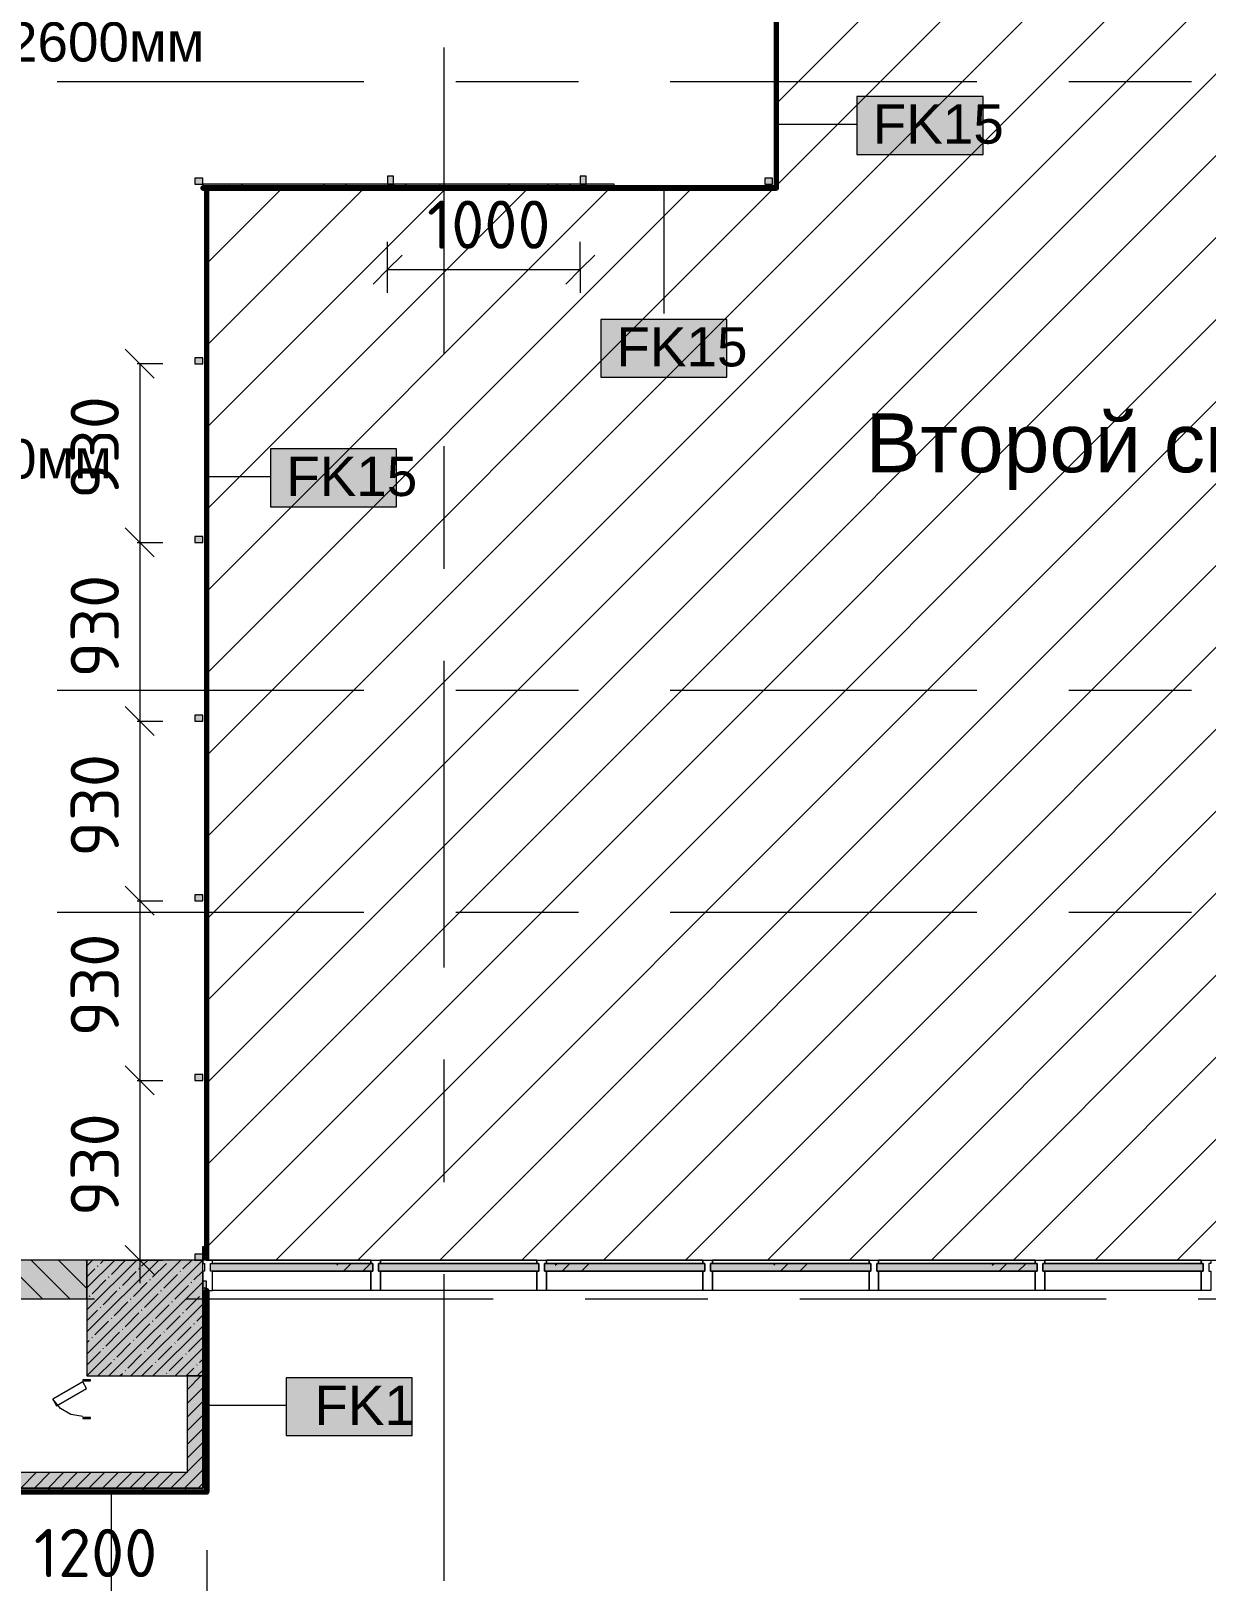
# Model space of a CAD drawing. Header units: millimetres. Extents: x -3817 to 677485, y -22715 to 103890.
# Drawn here: x 333164 to 339248, y 15458 to 23481 of the extents above; entities that cross this region are included whole.
import ezdxf

# ---------------------------------------------------------------- set-up
doc = ezdxf.new("R2010")
doc.units = ezdxf.units.MM
doc.layers.add('PDF _Геометрия', color=7, linetype='Continuous', true_color=0x1d1d1d)
doc.layers.add('PDF _Сплошная заливка', color=7, linetype='Continuous', true_color=0xffffff)
doc.layers.add('PDF _Текст', color=7, linetype='Continuous')
doc.styles.add('PDF GOST-Common', font='arial.ttf')
doc.styles.add('PDF ISOCPEUR', font='isocpeur.ttf')

msp = doc.modelspace()

# ---------------------------------------------------------------- hatches: boundary and pattern name
at = {"layer": 'PDF _Сплошная заливка', "true_color": 0xe2eaf3, "transparency": 33554559}
h = msp.add_hatch(color=254, dxfattribs=at)
h.paths.add_polyline_path([(334052.9, 17119), (334052.9, 17149), (334012.9, 17149), (334012.9, 17119)], flags=0)
h.paths.add_polyline_path([(334052.9, 18049), (334052.9, 18079), (334012.9, 18079), (334012.9, 18049)], flags=0)
h.paths.add_polyline_path([(334052.9, 18979), (334052.9, 19009), (334012.9, 19009), (334012.9, 18979)], flags=0)
h.paths.add_polyline_path([(334052.9, 19909), (334052.9, 19939), (334012.9, 19939), (334012.9, 19909)], flags=0)
h.paths.add_polyline_path([(334052.9, 20834), (334052.9, 20864), (334012.9, 20864), (334012.9, 20834)], flags=0)
h.paths.add_polyline_path([(334052.9, 21759), (334052.9, 21789), (334012.9, 21789), (334012.9, 21759)], flags=0)
h.paths.add_polyline_path([(336962.9, 22689), (337002.9, 22689), (337002.9, 22719), (336962.9, 22719)], flags=0)
h.paths.add_polyline_path([(335040.1, 22689), (335040.1, 22729), (335010.1, 22729), (335010.1, 22689)], flags=0)
h.paths.add_polyline_path([(336007.6, 22689), (336037.6, 22689), (336037.6, 22729), (336007.6, 22729)], flags=0)
h.paths.add_polyline_path([(334012.9, 22689), (334052.9, 22689), (334052.9, 22719), (334012.9, 22719)], flags=0)
h.paths.add_polyline_path([(336962.9, 23568), (337002.9, 23568), (337002.9, 23598), (336962.9, 23598)], flags=0)
h.paths.add_polyline_path([(337002.9, 24458), (337002.9, 24488), (336962.9, 24488), (336962.9, 24458)], flags=0)
h.paths.add_polyline_path([(337002.9, 25348), (337002.9, 25378), (336962.9, 25378), (336962.9, 25348)], flags=0)
h.paths.add_polyline_path([(337002.9, 26203), (337002.9, 26233), (336962.9, 26233), (336962.9, 26203)], flags=0)
h.paths.add_polyline_path([(336962.9, 26238), (337002.9, 26238), (337002.9, 26268), (336962.9, 26268)], flags=0)
h.paths.add_polyline_path([(336962.9, 27108), (337002.9, 27108), (337002.9, 27138), (336962.9, 27138)], flags=0)
h.paths.add_polyline_path([(336381.9, 27629), (336381.9, 27669), (336351.9, 27669), (336351.9, 27629)], flags=0)
h.paths.add_polyline_path([(335374.4, 27629), (335404.4, 27629), (335404.4, 27669), (335374.4, 27669), (335374.4, 27640.7)], flags=0)
h.paths.add_polyline_path([(334369.4, 27629), (334399.4, 27629), (334399.4, 27669), (334369.4, 27669), (334369.4, 27640.7)], flags=0)
h.paths.add_polyline_path([(332359.4, 27629), (332389.4, 27629), (332389.4, 27669), (332359.4, 27669), (332359.4, 27640.7)], flags=0)
h.paths.add_polyline_path([(333364.4, 27629), (333394.4, 27629), (333394.4, 27669), (333364.4, 27669), (333364.4, 27640.7)], flags=0)
h.paths.add_polyline_path([(331382.9, 27629), (331382.9, 27669), (331352.9, 27669), (331352.9, 27629)], flags=0)
at = {"layer": 'PDF _Сплошная заливка', "transparency": 33554559}
for points in [[(336182.9, 22669), (336182.9, 22689), (334052.9, 22689), (334052.9, 22669), (336037.6, 22669)], [(334062.9, 17119), (334072.9, 17119), (334072.9, 17189), (334052.9, 17189), (334052.9, 17119)], [(334052.9, 15939), (334072.9, 15939), (334072.9, 17009), (334052.9, 17009), (334052.9, 16342.1)]]:
    msp.add_hatch(color=256, dxfattribs=at).paths.add_polyline_path(points)

# ---------------------------------------------------------------- linework, layer by layer
at = {"layer": 'PDF _Геометрия', "color": 8, "lineweight": 9, "true_color": 0x808080}
for points in [[(331952.9, 29069), (331952.9, 28419), (331352.9, 28419), (331352.9, 27689), (337022.9, 27689), (337022.9, 22669), (334072.9, 22669), (334072.9, 17119), (341003.1, 17119), (341003.1, 29069)], [(334012.9, 22719), (334012.9, 22689), (334052.9, 22689), (334052.9, 22719)], [(335040.1, 22729), (335010.1, 22729), (335010.1, 22689), (335040.1, 22689)], [(336037.6, 22729), (336007.6, 22729), (336007.6, 22689), (336037.6, 22689)], [(336962.9, 22719), (336962.9, 22689), (337002.9, 22689), (337002.9, 22719)], [(334012.9, 21789), (334012.9, 21759), (334052.9, 21759), (334052.9, 21789)], [(334012.9, 20864), (334012.9, 20834), (334052.9, 20834), (334052.9, 20864)], [(334012.9, 19939), (334012.9, 19909), (334052.9, 19909), (334052.9, 19939)], [(334012.9, 19009), (334012.9, 18979), (334052.9, 18979), (334052.9, 19009)], [(334012.9, 18079), (334012.9, 18049), (334052.9, 18049), (334052.9, 18079)], [(334012.9, 17149), (334012.9, 17119), (334052.9, 17119), (334052.9, 17149)]]:
    msp.add_lwpolyline(points, close=True, dxfattribs=at)
at = {"layer": 'PDF _Геометрия', "color": 33, "lineweight": 70, "true_color": 0xd7a38a}
for points in [[(337022.9, 24139), (337022.9, 22669), (336182.9, 22669), (336182.9, 22668), (337023.9, 22668), (337023.9, 22669), (337023.9, 26218), (337023.9, 27690), (337022.9, 27690), (336402.9, 27690)], [(334073.9, 17189), (334073.9, 22668), (336193.4, 22668), (336193.4, 22669), (334053.4, 22669), (334053.4, 22668), (334072.9, 22668), (334072.9, 17189)]]:
    msp.add_lwpolyline(points, dxfattribs=at)
at = {"layer": 'PDF _Геометрия', "color": 9, "lineweight": 9, "true_color": 0xc0c0c0}
for points in [[(337022.9, 23104.1), (341003.1, 27084.4)], [(337022.9, 22679.9), (341003.1, 26660.1)], [(334072.9, 19305.6), (341003.1, 26235.9)], [(334072.9, 18881.3), (341003.1, 25811.6)], [(334072.9, 18457.1), (341003.1, 25387.3)], [(334072.9, 18032.8), (341003.1, 24963.1)], [(334072.9, 17608.5), (341003.1, 24538.8)], [(334072.9, 17184.3), (341003.1, 24114.5)], [(334431.9, 17119), (341003.1, 23690.3)], [(334856.1, 17119), (341003.1, 23266)], [(335280.4, 17119), (341003.1, 22841.7)], [(334072.9, 22275.5), (334466.4, 22669)], [(334072.9, 21851.2), (334890.7, 22669)], [(334072.9, 21426.9), (335315, 22669)], [(334072.9, 21002.7), (335739.2, 22669)], [(334072.9, 20578.4), (336163.5, 22669)], [(334072.9, 20154.1), (336587.8, 22669)], [(334072.9, 19729.9), (337012, 22669)], [(335704.7, 17119), (341003.1, 22417.5)], [(336128.9, 17119), (341003.1, 21993.2)], [(336553.2, 17119), (341003.1, 21569)], [(336977.5, 17119), (341003.1, 21144.7)], [(337401.7, 17119), (341003.1, 20720.4)], [(337826, 17119), (341003.1, 20296.2)], [(338250.3, 17119), (341003.1, 19871.9)], [(338674.5, 17119), (341003.1, 19447.6)], [(339098.8, 17119), (341003.1, 19023.4)], [(334052.9, 17149), (334052.9, 17189), (334072.9, 17189), (334072.9, 17119)], [(332872.4, 15919), (334072.9, 15919), (334072.9, 15939), (334072.9, 17009), (334052.9, 17009), (334052.9, 15939), (331552.9, 15939), (334052.9, 15939), (334052.9, 16019), (334052.9, 16519), (333972.9, 16519), (333972.9, 16019), (331552.9, 16019), (331552.9, 16519), (331352.9, 16519), (331352.9, 12819)]]:
    msp.add_lwpolyline(points, dxfattribs=at)
at = {"layer": 'PDF _Геометрия', "color": 253, "lineweight": 9, "true_color": 0xaaaaaa}
for points in [[(335302.9, 21808.7), (335302.9, 23396.2)], [(333299.1, 23219), (334886.6, 23219)], [(335362.9, 23219), (335997.9, 23219)], [(336474.1, 23219), (338061.6, 23219)], [(338537.9, 23219), (339172.9, 23219)], [(335302.9, 20697.4), (335302.9, 21332.4)], [(335302.9, 18633.7), (335302.9, 20221.2)], [(333299.1, 20069), (334886.6, 20069)], [(335362.9, 20069), (335997.9, 20069)], [(336474.1, 20069), (338061.6, 20069)], [(338537.9, 20069), (339172.9, 20069)], [(333299.1, 18919), (334886.6, 18919)], [(335362.9, 18919), (335997.9, 18919)], [(336474.1, 18919), (338061.6, 18919)], [(338537.9, 18919), (339172.9, 18919)], [(335302.9, 17522.4), (335302.9, 18157.4)], [(335302.9, 15458.7), (335302.9, 17046.2)], [(332857.9, 16919), (333492.9, 16919)], [(333969.1, 16919), (335556.6, 16919)], [(336032.9, 16919), (336667.9, 16919)], [(337144.1, 16919), (338731.6, 16919)], [(339207.9, 16919), (339842.9, 16919)], [(333431.9, 16309), (333370.3, 16319.9), (333316.2, 16351.1), (333276, 16399)]]:
    msp.add_lwpolyline(points, dxfattribs=at)
at = {"layer": 'PDF _Геометрия', "color": 7, "lineweight": 9}
for points in [[(338093.8, 23141.3), (337440.7, 23141.3), (337440.7, 22841.3), (338093.8, 22841.3)], [(336766.7, 21988.3), (336113.5, 21988.3), (336113.5, 21688.3), (336766.7, 21688.3)], [(335056.8, 21317.4), (334403.7, 21317.4), (334403.7, 21017.4), (335056.8, 21017.4)], [(334052.9, 17119), (333452.9, 17119), (333452.9, 16519), (334052.9, 16519)], [(334102.9, 17119), (334922.9, 17119), (334922.9, 17102), (334102.9, 17102)], [(334972.9, 17119), (335782.9, 17119), (335782.9, 17102), (334972.9, 17102)], [(335832.9, 17119), (336642.9, 17119), (336642.9, 17102), (335832.9, 17102)], [(336692.9, 17119), (337502.9, 17119), (337502.9, 17102), (336692.9, 17102)], [(337552.9, 17119), (338362.9, 17119), (338362.9, 17102), (337552.9, 17102)], [(338412.9, 17119), (339222.9, 17119), (339222.9, 17102), (338412.9, 17102)], [(334102.9, 17062), (334922.9, 17062), (334922.9, 16962), (334102.9, 16962)], [(334972.9, 17062), (335782.9, 17062), (335782.9, 16962), (334972.9, 16962)], [(335832.9, 17062), (336642.9, 17062), (336642.9, 16962), (335832.9, 16962)], [(336692.9, 17062), (337502.9, 17062), (337502.9, 16962), (336692.9, 16962)], [(337552.9, 17062), (338362.9, 17062), (338362.9, 16962), (337552.9, 16962)], [(338412.9, 17062), (339222.9, 17062), (339222.9, 16962), (338412.9, 16962)], [(335137.5, 16510.2), (334484.3, 16510.2), (334484.3, 16210.2), (335137.5, 16210.2)]]:
    msp.add_lwpolyline(points, close=True, dxfattribs=at)
for points in [[(337023.4, 22999.4), (337440.7, 22999.4)], [(336440.1, 22668.5), (336440.1, 22018.4)], [(335010.1, 22245.8), (335010.1, 22389)], [(336007.6, 22245.8), (336007.6, 22389)], [(335010.1, 22125.8), (335010.1, 22245.8), (336007.6, 22245.8), (336007.6, 22125.8)], [(333726.8, 21759), (333712.9, 21759)], [(333846.8, 21759), (333726.8, 21759), (333726.8, 20834), (333726.8, 19909), (333726.8, 18979), (333726.8, 18049), (333726.8, 16999)], [(334073.4, 21175.5), (334403.7, 21175.5)], [(333712.9, 20834), (333726.8, 20834), (333846.8, 20834)], [(333712.9, 19909), (333726.8, 19909), (333846.8, 19909)], [(333712.9, 18979), (333726.8, 18979), (333846.8, 18979)], [(333712.9, 18049), (333726.8, 18049), (333846.8, 18049)], [(333532.8, 17119), (333726.8, 17119), (333846.8, 17119)], [(334922.9, 17119), (334102.9, 17119)], [(334746.8, 17092.5), (334756.3, 17102)], [(334782, 17062), (334822, 17102)], [(334882, 17062), (334922, 17102)], [(335782.9, 17119), (334972.9, 17119)], [(336642.9, 17119), (335832.9, 17119)], [(335878.2, 17092.5), (335887.7, 17102)], [(335913.4, 17062), (335953.4, 17102)], [(336013.4, 17062), (336053.4, 17102)], [(337502.9, 17119), (336692.9, 17119)], [(337009.5, 17092.5), (337019, 17102)], [(337044.7, 17062), (337084.7, 17102)], [(337144.7, 17062), (337184.7, 17102)], [(338362.9, 17119), (337552.9, 17119)], [(338140.9, 17092.5), (338150.4, 17102)], [(338176.1, 17062), (338216.1, 17102)], [(338276.1, 17062), (338316.1, 17102)], [(339222.9, 17119), (338412.9, 17119)], [(334922.9, 16962), (334102.9, 16962)], [(335782.9, 16962), (334972.9, 16962)], [(336642.9, 16962), (335832.9, 16962)], [(337502.9, 16962), (336692.9, 16962)], [(338362.9, 16962), (337552.9, 16962)], [(339222.9, 16962), (338412.9, 16962)], [(334073.4, 16368.3), (334484.3, 16368.3)], [(333578.8, 15918.5), (333578.8, 15222.3)], [(334073.9, 15618), (334073.9, 15370), (334073.9, 15250)]]:
    msp.add_lwpolyline(points, dxfattribs=at)
at = {"layer": 'PDF _Геометрия', "color": 9, "lineweight": 9, "true_color": 0xc0c0c0}
for points in [[(336182.9, 22669), (336182.9, 22689), (334052.9, 22689), (334052.9, 22669)], [(331952.9, 16919), (333452.9, 16919), (333452.9, 17119), (331952.9, 17119)]]:
    msp.add_lwpolyline(points, close=True, dxfattribs=at)
at = {"layer": 'PDF _Геометрия', "color": 253, "lineweight": 9, "true_color": 0x9b9b9b}
for points in [[(334059.5, 22675.9), (334069.5, 22675.9)], [(334152.7, 22671.4), (334151.4, 22669)], [(334161.7, 22669), (334159.8, 22672.2)], [(334194.4, 22682.5), (334189.3, 22673.8)], [(334242.3, 22675.9), (334252.4, 22675.9)], [(334259.3, 22682.8), (334255.7, 22689)], [(334262.4, 22678.4), (334257.4, 22669.7)], [(334333.8, 22675.9), (334343.8, 22675.9)], [(334337.6, 22669), (334337.5, 22669.2)], [(334394.7, 22675.9), (334404.8, 22675.9)], [(334409.3, 22689), (334408.7, 22688)], [(334508.1, 22677.3), (334503.3, 22669)], [(334547.1, 22675.9), (334557.2, 22675.9)], [(334573, 22688), (334572.5, 22689)], [(334576.2, 22673.3), (334573.7, 22669)], [(334638.6, 22675.9), (334648.6, 22675.9)], [(334682.7, 22680.9), (334678.1, 22689)], [(334724.3, 22669.8), (334719.3, 22678.5)], [(334730, 22675.9), (334740.1, 22675.9)], [(334795.5, 22687.4), (334790.5, 22678.7)], [(334912.9, 22675.9), (334923, 22675.9)], [(334996.5, 22686.1), (334994.8, 22689)], [(334999.6, 22675.2), (334996.1, 22669)], [(335004.3, 22675.9), (335014.4, 22675.9)], [(335038.1, 22675), (335033.1, 22683.7)], [(335041.2, 22686.3), (335036.2, 22677.6)], [(335065.3, 22675.9), (335075.4, 22675.9)], [(335106.1, 22679), (335101.1, 22687.8)], [(335109.3, 22682.2), (335104.2, 22673.5)], [(335147.1, 22669), (335142.8, 22676.6)], [(335217.7, 22675.9), (335227.8, 22675.9)], [(335283.8, 22676.1), (335278.8, 22684.8)], [(335309.1, 22675.9), (335319.2, 22675.9)], [(335355, 22681.1), (335350, 22672.4)], [(335400.6, 22675.9), (335410.6, 22675.9)], [(335423, 22677.1), (335418.4, 22669)], [(335461.5, 22673.1), (335456.5, 22681.8)], [(335499.1, 22669), (335498.2, 22670.6)], [(335569.5, 22669), (335566.2, 22674.7)], [(335583.5, 22675.9), (335593.5, 22675.9)], [(335641.1, 22689), (335637.4, 22682.5)], [(335674.9, 22675.9), (335684.9, 22675.9)], [(335735.9, 22675.9), (335745.9, 22675.9)], [(335745.5, 22669), (335743.9, 22671.7)], [(335843.3, 22682.3), (335839.5, 22689)], [(335846.5, 22678.9), (335841.5, 22670.2)], [(335887.5, 22689), (335883.1, 22681.4)], [(335888.3, 22675.9), (335898.3, 22675.9)], [(335956.1, 22686), (335951.1, 22677.3)], [(335979.7, 22675.9), (335989.8, 22675.9)], [(336071.1, 22675.9), (336081.2, 22675.9)], [(336157.1, 22687.5), (336156.3, 22689)], [(334059.5, 17189.5), (334069.5, 17189.5)], [(334055.4, 16955.5), (334052.9, 16951.1)], [(334059.5, 16976.1), (334069.5, 16976.1)], [(334062.1, 16867.4), (334057.1, 16876.1)], [(334059.5, 16854.2), (334069.5, 16854.2)], [(334066.6, 16913.9), (334061.6, 16905.2)], [(334072.9, 16909.6), (334068.2, 16917.7)], [(334066.2, 16799.3), (334061.2, 16808)], [(334054.4, 16709.8), (334052.9, 16707.2)], [(334059.1, 16689.7), (334054.1, 16698.4)], [(334059.5, 16762.8), (334069.5, 16762.8)], [(334070.3, 16731.3), (334065.2, 16740)], [(334059.5, 16640.8), (334069.5, 16640.8)], [(334065.5, 16668.1), (334060.5, 16659.4)], [(334072.9, 16620), (334071.6, 16617.8)], [(334056.1, 16512), (334052.9, 16517.6)], [(334059.5, 16518.9), (334069.5, 16518.9)], [(334059.5, 16427.5), (334069.5, 16427.5)], [(334072.9, 16422), (334070.4, 16426.2)], [(334059.5, 16305.6), (334069.5, 16305.6)], [(334056.2, 16286.3), (334052.9, 16280.5)], [(334061.3, 16198.2), (334056.3, 16206.9)], [(334059.5, 16183.6), (334069.5, 16183.6)], [(334059.5, 16092.2), (334069.5, 16092.2)], [(334069.5, 16062.1), (334064.4, 16070.8)], [(334055.2, 16040.6), (334052.9, 16036.7)], [(334059.5, 15970.3), (334069.5, 15970.3)], [(334066.3, 15999), (334061.3, 15990.3)], [(333175.5, 15939.8), (333185.6, 15939.8)], [(333201.8, 15919), (333199.3, 15923.3)], [(333257, 15938.3), (333252, 15929.6)], [(333267, 15939.8), (333277, 15939.8)], [(333272.2, 15919), (333267.4, 15927.4)], [(333325, 15934.2), (333320, 15925.5)], [(333448.2, 15919), (333445.1, 15924.4)], [(333449.9, 15939.8), (333459.9, 15939.8)], [(333541.3, 15939.8), (333551.4, 15939.8)], [(333544.5, 15935), (333542.2, 15939)], [(333602.3, 15939.8), (333612.3, 15939.8)], [(333624.2, 15919), (333622.8, 15921.4)], [(333706.8, 15925), (333703.4, 15919)], [(333748.5, 15936.1), (333743.4, 15927.4)], [(333754.7, 15939.8), (333764.7, 15939.8)], [(333785.3, 15939), (333785.1, 15938.6)], [(333846.1, 15939.8), (333856.2, 15939.8)], [(333855.7, 15939), (333853.1, 15934.5)], [(333937.5, 15939.8), (333947.6, 15939.8)], [(333952.6, 15923.9), (333949.8, 15919)], [(333968, 15933.1), (333964.6, 15939)], [(334009.6, 15922), (334004.6, 15930.7)], [(334020.6, 15919.8), (334020.1, 15919)]]:
    msp.add_lwpolyline(points, dxfattribs=at)
at = {"layer": 'PDF _Геометрия', "color": 7, "lineweight": 20}
for points in [[(335085.1, 22320.8), (335010.1, 22245.8), (334935.1, 22170.8)], [(336082.6, 22320.8), (336007.6, 22245.8), (335932.6, 22170.8)], [(333801.8, 21684), (333726.8, 21759), (333651.8, 21834)], [(333801.8, 20759), (333726.8, 20834), (333651.8, 20909)], [(333801.8, 19834), (333726.8, 19909), (333651.8, 19984)], [(333801.8, 18904), (333726.8, 18979), (333651.8, 19054)], [(333801.8, 17974), (333726.8, 18049), (333651.8, 18124)], [(333801.8, 17044), (333726.8, 17119), (333651.8, 17194)]]:
    msp.add_lwpolyline(points, dxfattribs=at)
at = {"layer": 'PDF _Геометрия', "color": 231, "lineweight": 70, "true_color": 0xff80c0}
for points in [[(334072.9, 17189), (334072.9, 17119)], [(334073.9, 17119), (334073.9, 17189)], [(332872.4, 15919), (334072.9, 15919), (334072.9, 16962), (334073.9, 16962), (334073.9, 15919), (334073.9, 15918), (332872.4, 15918)]]:
    msp.add_lwpolyline(points, dxfattribs=at)
at = {"layer": 'PDF _Геометрия', "color": 231, "lineweight": 9, "true_color": 0xff80c0}
msp.add_lwpolyline([(334073.9, 17189), (334072.9, 17189)], dxfattribs=at)
at = {"layer": 'PDF _Геометрия', "color": 33, "lineweight": 9, "true_color": 0xd7a38a}
msp.add_lwpolyline([(334072.9, 17189), (334073.9, 17189)], dxfattribs=at)
at = {"layer": 'PDF _Геометрия', "lineweight": 9}
for points in [[(333223.3, 16919), (333023.3, 17119)], [(333364.7, 16919), (333164.7, 17119)], [(333452.9, 16972.2), (333306.1, 17119)], [(333452.9, 17113.6), (333447.5, 17119)], [(333452.9, 17088.9), (333483, 17119)], [(333452.9, 16974.8), (333597.1, 17119)], [(333452.9, 16860.8), (333711.1, 17119)], [(333452.9, 16746.7), (333825.1, 17119)], [(333452.9, 16632.7), (333939.2, 17119)], [(333453.2, 16519), (334052.9, 17118.6)], [(333508.6, 17087.6), (333510.9, 17089.9)], [(333522.8, 17101.8), (333540, 17119)], [(333579.9, 17044.8), (333651.1, 17116.1)], [(333736.7, 17087.6), (333768.1, 17119)], [(333793.7, 17030.5), (333865, 17101.8)], [(333879.2, 17116.1), (333881.6, 17118.4)], [(333950.5, 17073.3), (333996.2, 17119)], [(333452.9, 17031.9), (333494.3, 17073.3)], [(333480.1, 16945), (333551.3, 17016.3)], [(333565.6, 17030.5), (333568, 17032.9)], [(333636.9, 16987.8), (333708.2, 17059)], [(333722.4, 17073.3), (333724.8, 17075.7)], [(333779.4, 17016.3), (333781.8, 17018.6)], [(333850.7, 16973.5), (333922, 17044.8)], [(333936.3, 17059), (333938.6, 17061.4)], [(334007.5, 17016.3), (334052.9, 17061.6)], [(333465.8, 16930.7), (333468.2, 16933.1)], [(333537.1, 16888), (333608.4, 16959.2)], [(333567.3, 16519), (334052.9, 17004.6)], [(333622.6, 16973.5), (333625, 16975.9)], [(333693.9, 16930.7), (333765.2, 17002)], [(333750.9, 16873.7), (333822.2, 16945)], [(333836.5, 16959.2), (333838.8, 16961.6)], [(333907.7, 16916.5), (333979, 16987.8)], [(333964.8, 16859.5), (334036.1, 16930.7)], [(333993.3, 17002), (333995.7, 17004.4)], [(334050.3, 16945), (334052.7, 16947.4)], [(333452.9, 16803.8), (333508.6, 16859.5)], [(333522.8, 16873.7), (333525.2, 16876.1)], [(333594.1, 16830.9), (333665.4, 16902.2)], [(333679.7, 16916.5), (333682, 16918.9)], [(333681.3, 16519), (334052.9, 16890.5)], [(333736.7, 16859.5), (333739, 16861.8)], [(333808, 16816.7), (333879.2, 16888)], [(333893.5, 16902.2), (333895.9, 16904.6)], [(333494.3, 16731.2), (333565.6, 16802.4)], [(333579.9, 16816.7), (333582.2, 16819.1)], [(333651.1, 16773.9), (333722.4, 16845.2)], [(333708.2, 16716.9), (333779.4, 16788.2)], [(333793.7, 16802.4), (333796.1, 16804.8)], [(333795.4, 16519), (334052.9, 16776.5)], [(333865, 16759.7), (333936.3, 16830.9)], [(333922, 16702.6), (333993.3, 16773.9)], [(333950.5, 16845.2), (333952.9, 16847.6)], [(334007.5, 16788.2), (334009.9, 16790.5)], [(334021.8, 16802.4), (334052.9, 16833.5)], [(333452.9, 16689.7), (333465.8, 16702.6)], [(333480.1, 16716.9), (333482.4, 16719.3)], [(333551.3, 16674.1), (333622.6, 16745.4)], [(333636.9, 16759.7), (333639.3, 16762)], [(333693.9, 16702.6), (333696.3, 16705)], [(333765.2, 16659.9), (333836.5, 16731.2)], [(333850.7, 16745.4), (333853.1, 16747.8)], [(333907.7, 16688.4), (333910.1, 16690.8)], [(333979, 16645.6), (334050.3, 16716.9)], [(333452.9, 16575.7), (333522.8, 16645.6)], [(333537.1, 16659.9), (333539.5, 16662.2)], [(333608.4, 16617.1), (333679.7, 16688.4)], [(333665.4, 16560.1), (333736.7, 16631.4)], [(333750.9, 16645.6), (333753.3, 16648)], [(333822.2, 16602.8), (333893.5, 16674.1)], [(333879.2, 16545.8), (333950.5, 16617.1)], [(333909.4, 16519), (334052.9, 16662.5)], [(333964.8, 16631.4), (333967.1, 16633.7)], [(333510.3, 16519), (333579.9, 16588.6)], [(333594.1, 16602.8), (333596.5, 16605.2)], [(333624.3, 16519), (333636.9, 16531.6)], [(333651.1, 16545.8), (333653.5, 16548.2)], [(333738.4, 16519), (333793.7, 16574.3)], [(333808, 16588.6), (333810.3, 16591)], [(333865, 16531.6), (333867.4, 16533.9)], [(333966.5, 16519), (334007.5, 16560.1)], [(334021.8, 16574.3), (334024.2, 16576.7)], [(334023.5, 16519), (334052.9, 16548.4)], [(334036.1, 16588.6), (334052.9, 16605.4)], [(333972.9, 16518.6), (333973.3, 16519)], [(333972.9, 16447.9), (334044, 16519)], [(333972.9, 16377.2), (334052.9, 16457.2)], [(333972.9, 16306.5), (334052.9, 16386.5)], [(333972.9, 16235.8), (334052.9, 16315.8)], [(333972.9, 16165), (334052.9, 16245)], [(333972.9, 16094.3), (334052.9, 16174.3)], [(333972.9, 16023.6), (334052.9, 16103.6)], [(333110.5, 15939), (333190.5, 16019)], [(333181.2, 15939), (333261.2, 16019)], [(333251.9, 15939), (333331.9, 16019)], [(333322.6, 15939), (333402.6, 16019)], [(333393.3, 15939), (333473.3, 16019)], [(333464, 15939), (333544, 16019)], [(333534.7, 15939), (333614.7, 16019)], [(333605.4, 15939), (333685.4, 16019)], [(333676.1, 15939), (333756.1, 16019)], [(333746.8, 15939), (333826.8, 16019)], [(333817.6, 15939), (333897.6, 16019)], [(333888.3, 15939), (333968.3, 16019)], [(333959, 15939), (334039, 16019), (334052.9, 16032.9)], [(334029.7, 15939), (334052.9, 15962.2)]]:
    msp.add_lwpolyline(points, dxfattribs=at)
at = {"layer": 'PDF _Геометрия', "color": 7, "lineweight": 20}
for points in [[(334092.9, 17062), (334092.9, 17102), (334102.9, 17102), (334102.9, 17119), (334092.9, 17119), (334052.9, 17119), (334052.9, 17102), (334062.9, 17102), (334062.9, 17062), (334052.9, 17062), (334052.9, 16962), (334102.9, 16962), (334102.9, 17062)], [(334092.9, 17102), (334932.9, 17102), (334932.9, 17062), (334092.9, 17062)], [(334972.9, 17102), (334962.9, 17102), (334962.9, 17062), (334972.9, 17062), (334972.9, 16962), (334922.9, 16962), (334922.9, 17062), (334932.9, 17062), (334932.9, 17102), (334922.9, 17102), (334922.9, 17119), (334972.9, 17119)], [(334962.9, 17102), (335792.9, 17102), (335792.9, 17062), (334962.9, 17062)], [(335832.9, 17102), (335822.9, 17102), (335822.9, 17062), (335832.9, 17062), (335832.9, 16962), (335782.9, 16962), (335782.9, 17062), (335792.9, 17062), (335792.9, 17102), (335782.9, 17102), (335782.9, 17119), (335832.9, 17119)], [(335822.9, 17102), (336652.9, 17102), (336652.9, 17062), (335822.9, 17062)], [(336692.9, 17102), (336682.9, 17102), (336682.9, 17062), (336692.9, 17062), (336692.9, 16962), (336642.9, 16962), (336642.9, 17062), (336652.9, 17062), (336652.9, 17102), (336642.9, 17102), (336642.9, 17119), (336692.9, 17119)], [(336682.9, 17102), (337512.9, 17102), (337512.9, 17062), (336682.9, 17062)], [(337552.9, 17102), (337542.9, 17102), (337542.9, 17062), (337552.9, 17062), (337552.9, 16962), (337502.9, 16962), (337502.9, 17062), (337512.9, 17062), (337512.9, 17102), (337502.9, 17102), (337502.9, 17119), (337552.9, 17119)], [(337542.9, 17102), (338372.9, 17102), (338372.9, 17062), (337542.9, 17062)], [(338412.9, 17102), (338402.9, 17102), (338402.9, 17062), (338412.9, 17062), (338412.9, 16962), (338362.9, 16962), (338362.9, 17062), (338372.9, 17062), (338372.9, 17102), (338362.9, 17102), (338362.9, 17119), (338412.9, 17119)], [(338402.9, 17102), (339232.9, 17102), (339232.9, 17062), (338402.9, 17062)], [(339272.9, 17102), (339262.9, 17102), (339262.9, 17062), (339272.9, 17062), (339272.9, 16962), (339222.9, 16962), (339222.9, 17062), (339232.9, 17062), (339232.9, 17102), (339222.9, 17102), (339222.9, 17119), (339272.9, 17119)]]:
    msp.add_lwpolyline(points, close=True, dxfattribs=at)
at = {"layer": 'PDF _Геометрия', "color": 253, "lineweight": 13, "true_color": 0xaaaaaa}
for points in [[(333276, 16399), (333296, 16364.4), (333451.9, 16454.4), (333431.9, 16489)], [(333471.9, 16494), (333471.9, 16499), (333431.9, 16499), (333431.9, 16494)], [(333471.9, 16304), (333431.9, 16304), (333431.9, 16299), (333471.9, 16299)]]:
    msp.add_lwpolyline(points, close=True, dxfattribs=at)
at = {"layer": 'PDF _Сплошная заливка', "lineweight": 9, "transparency": 33554559}
for points in [[(338093.8, 23141.3), (337440.7, 23141.3), (338093.8, 22841.3), (337440.7, 22841.3)], [(336766.7, 21988.3), (336113.5, 21988.3), (336766.7, 21688.3), (336113.5, 21688.3)], [(335056.8, 21317.4), (334403.7, 21317.4), (335056.8, 21017.4), (334403.7, 21017.4)], [(335137.5, 16510.2), (334484.3, 16510.2), (335137.5, 16210.2), (334484.3, 16210.2)]]:
    msp.add_solid(points, dxfattribs=at)
at = {"layer": 'PDF _Сплошная заливка', "color": 33, "lineweight": 35, "true_color": 0xd7a38a, "transparency": 33554559}
for points in [[(334053.4, 22669), (334053.4, 22668), (334072.9, 22668)], [(336193.4, 22668), (336193.4, 22669), (334184.3, 22668)], [(337023.9, 22668), (337022.9, 22669), (336182.9, 22668)], [(334072.9, 17189), (334073.9, 17189), (334072.9, 20108.3)]]:
    msp.add_solid(points, dxfattribs=at)
at = {"layer": 'PDF _Сплошная заливка', "color": 254, "lineweight": 35, "true_color": 0xffb9dc, "transparency": 33554559}
for points in [[(334072.9, 17119), (334073.9, 17119), (334072.9, 17189)], [(334072.9, 15919), (334073.9, 15919), (334072.9, 16342.1)], [(334073.9, 15918), (334072.9, 15919), (332872.4, 15918)]]:
    msp.add_solid(points, dxfattribs=at)
at = {"layer": 'PDF _Сплошная заливка', "lineweight": 35, "transparency": 33554559}
for points in [[(333452.9, 16919), (333452.9, 17119), (331952.9, 16919), (331952.9, 17119)], [(333452.9, 16519), (334052.9, 16519), (333452.9, 17119), (334052.9, 17119)], [(334092.9, 17062), (334932.9, 17062), (334092.9, 17102), (334932.9, 17102)], [(335792.9, 17062), (335792.9, 17102), (334962.9, 17062), (334962.9, 17102)], [(336652.9, 17062), (336652.9, 17102), (335822.9, 17062), (335822.9, 17102)], [(336682.9, 17062), (337512.9, 17062), (336682.9, 17102), (337512.9, 17102)], [(338372.9, 17062), (338372.9, 17102), (337542.9, 17062), (337542.9, 17102)], [(339232.9, 17062), (339232.9, 17102), (338402.9, 17062), (338402.9, 17102)], [(333471.9, 16494), (333471.9, 16499), (333431.9, 16494), (333431.9, 16499)], [(334052.9, 16019), (334052.9, 16519), (333972.9, 16019), (333972.9, 16519)], [(333471.9, 16299), (333471.9, 16304), (333431.9, 16299), (333431.9, 16304)], [(334052.9, 15939), (334052.9, 16019), (331552.9, 15939), (331552.9, 16019)], [(331552.9, 15919), (334072.9, 15919), (331552.9, 15939), (334072.9, 15939)]]:
    msp.add_solid(points, dxfattribs=at)

# ---------------------------------------------------------------- texts
at = {"layer": 'PDF _Текст', "color": 250, "true_color": 0x3c3c3c, "char_height": 203.2, "attachment_point": 4, "style": 'PDF GOST-Common'}
for s, insert in [('Н=от 2600мм', (332302, 23423.2)), ('Н=0-900мм', (332095.8, 21265.1))]:
    msp.add_mtext(s, dxfattribs=dict(at, insert=insert))
at = {"layer": 'PDF _Текст', "attachment_point": 4}
for s, insert, char_height, style in [('FK15', (337522.5, 22997.9), 203.2, 'PDF GOST-Common'), ('1000', (335214.3, 22478.6), 250.11, 'PDF ISOCPEUR'), ('FK15', (336195.4, 21844.9), 203.2, 'PDF GOST-Common'), ('Второй свет', (337484.4, 21303.3), 304.8, 'PDF GOST-Common'), ('FK15', (334485.5, 21174), 203.2, 'PDF GOST-Common'), ('FK1', (334631.4, 16366.8), 203.2, 'PDF GOST-Common'), ('1200', (333178.7, 15602.8), 250.11, 'PDF ISOCPEUR')]:
    msp.add_mtext(s, dxfattribs=dict(at, insert=insert, char_height=char_height, style=style))
at = {"layer": 'PDF _Текст', "char_height": 250.11, "attachment_point": 4, "rotation": 90, "style": 'PDF ISOCPEUR'}
for insert in [(333494, 21059.5), (333494, 20134.5), (333494, 19207), (333494, 18277), (333494, 17347)]:
    msp.add_mtext('930', dxfattribs=dict(at, insert=insert))

doc.saveas('drawing.dxf')
